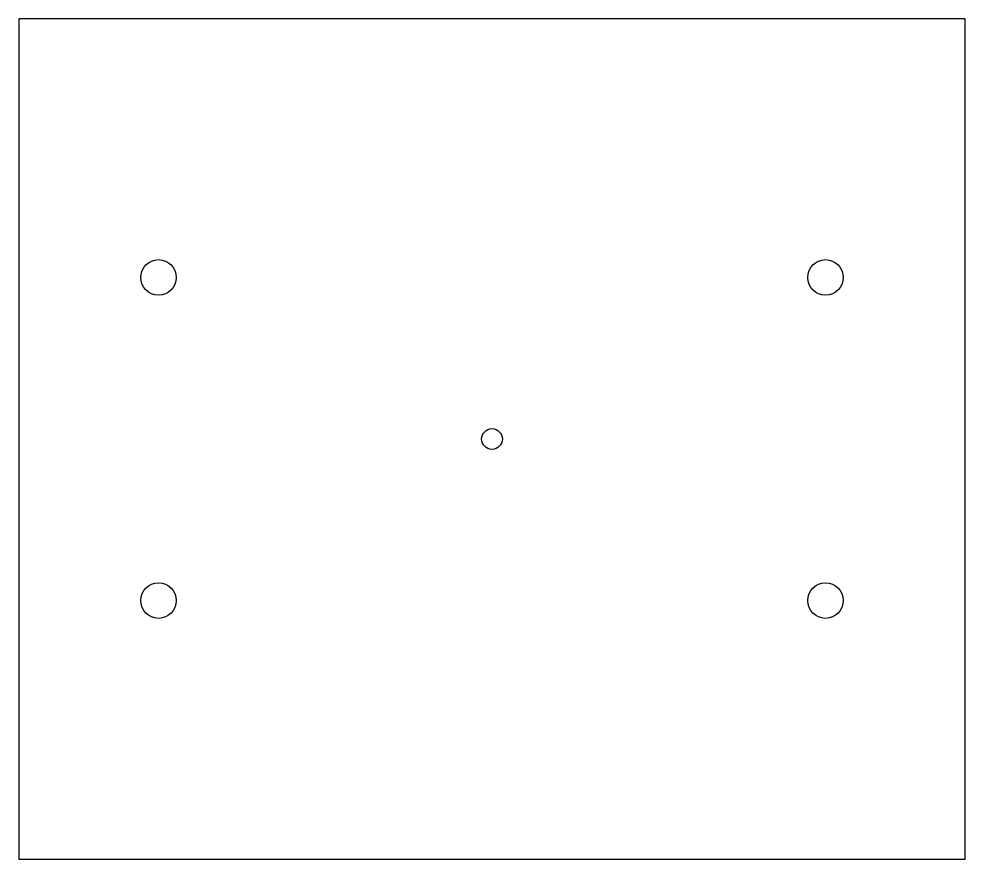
# Model space of a CAD drawing. Header units: millimetres. Extents: x -73 to 73, y -65 to 65.
import ezdxf

# ---------------------------------------------------------------- set-up
doc = ezdxf.new("R2010")
doc.units = ezdxf.units.MM

msp = doc.modelspace()

# ---------------------------------------------------------------- linework, layer by layer
for p, q in [((-73.2, 65), (-73.2, -65)), ((73.2, 65), (-73.2, 65)), ((73.2, -65), (73.2, 65)), ((-73.2, -65), (73.2, -65))]:
    msp.add_line(p, q)
for centre, radius in [((-51.6, 25), 2.75), ((51.6, 25), 2.75), ((0, 0), 1.6), ((-51.6, -25), 2.75), ((51.6, -25), 2.75)]:
    msp.add_circle(centre, radius)

doc.saveas('drawing.dxf')
